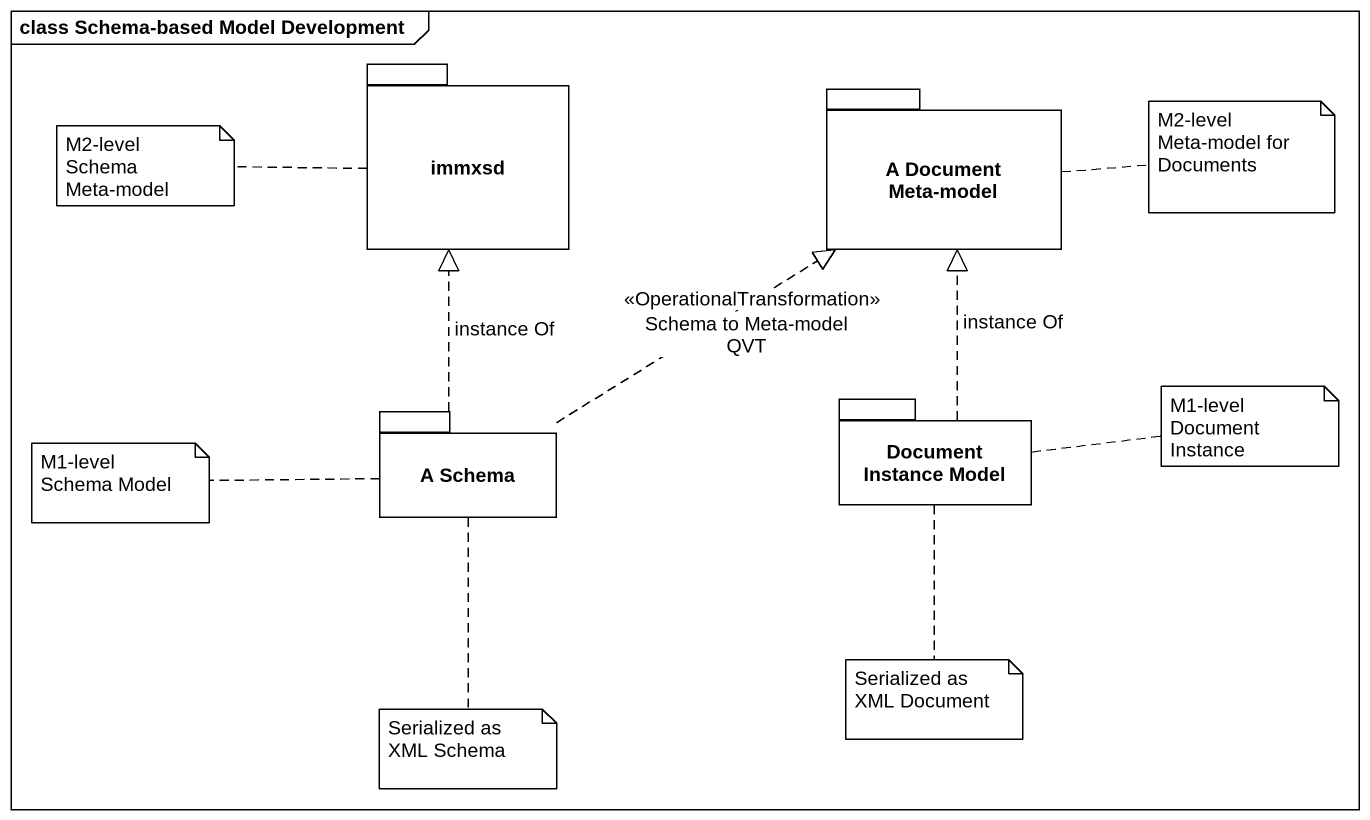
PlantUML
@startuml
mainframe class Schema-based Model Development
package immxsd {
}
package "A Document Meta-model" as A_Document_Meta_model {
}
package "A Schema" as A_Schema {
}
package "Document Instance Model" as Document_Instance_Model {
}
A_Schema .up.|> immxsd : instance Of
A_Schema .up.|> A_Document_Meta_model : <<OperationalTransformation>>\nSchema to Meta-model QVT
Document_Instance_Model .up.|> A_Document_Meta_model : instance Of
note left of immxsd : M2-level Schema Meta-model
note right of A_Document_Meta_model : M2-level Meta-model for Documents
note left of A_Schema : M1-level Schema Model
note right of Document_Instance_Model : M1-level Document Instance
note bottom of Document_Instance_Model : Serialized as XML Document
note bottom of A_Schema : Serialized as XML Schema
@enduml
